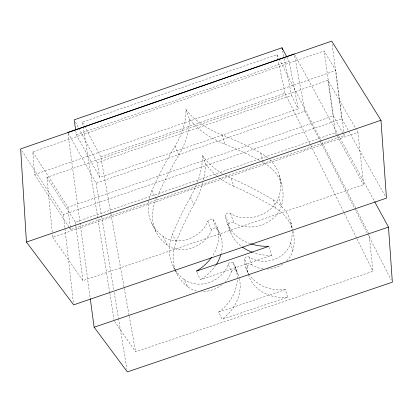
<?xml version="1.0" encoding="UTF-8"?>
<svg xmlns="http://www.w3.org/2000/svg" width="413" height="413" viewBox="0 0 413 413"><rect width="100%" height="100%" fill="white"/><g stroke="black" fill="none" stroke-linecap="round" stroke-linejoin="round"><path stroke-width="0.31" stroke-dasharray="2.06 1.55" d="M109.739 292.75L82.445 122.114L276.937 54.686L279.291 59.271M76.364 134.71L289.017 61.057L298.269 108.913L99.729 177.368L76.364 134.71L75.724 130.374M69.193 227.486L34.609 174.596L32.797 151.824L324.091 50.954L335.8 70.515L344.23 135.66L70.602 229.649L69.544 228.028M34.609 174.596L335.8 70.515M110.86 213.33L100.762 156.806L284.96 93.183L278.254 61M52.229 232.111L46.922 177.358L327.948 80.303L355.386 127.953M99.729 177.368L97.189 162.583L291.511 95.486L284.123 58.44M68.114 133.027L96.11 183.093L304.835 111.159L294.428 54.599M32.797 151.824L67.887 207.274L333.322 115.908L324.091 50.954M21.698 150.518L63.339 214.646L341.809 118.846L332.047 43.659M46.922 177.358L75.398 222.117L335.428 132.754L327.948 80.303M52.472 234.661L52.719 237.207L357.937 132.387L355.707 128.505M196.96 272.296L200.372 279.751L271.723 255.337L269.384 247.501M52.719 237.207L82.956 280.628L363.564 184.73L357.937 132.387M114.587 321.293L135.598 351.783L373.016 271.3L369.031 234.083L279.586 59.844M218.756 312.099L285.378 289.601L287.603 297.221L222.018 319.352L218.756 312.099A43.572 36.458 -28.1 0 0 237.279 279.08M341.809 118.846L348.412 130.575M348.727 131.133L385.499 196.469M333.322 115.908L344.23 135.66M294.619 54.537L338.01 134.308M338.319 134.875L374.323 201.064M335.428 132.754L363.564 184.73M75.378 122.098L78.408 127.72M78.713 128.283L97.189 162.583M286.968 57.18L289.017 61.057M82.445 122.114L84.247 125.526M84.546 126.094L100.762 156.806M304.835 111.159L319.817 140.43M320.106 141.003L354.468 208.157M354.762 208.73L367.389 233.412M367.684 233.985L391.173 279.906M291.511 95.486L298.269 108.913M151.865 223.448L156.228 232.189M173.264 266.447L174.694 269.307M174.978 269.88L176.976 273.886M284.96 93.183L310.406 144.653M310.69 145.231L344.143 212.891M344.427 213.469L356.718 238.337M357.008 238.915L373.016 271.3M163.099 236.535L167.373 245.245A27.082 21.239 -24.5 0 0 211.373 230.196A3.17 2.54 -21.7 0 1 216.458 228.456L212.989 219.458A3.227 2.55 -21.6 0 0 207.822 221.229A27.521 21.316 -24.4 0 1 163.099 236.535A58.569 44.852 -21.2 0 1 151.958 190.429A1335.58 732.925 31.5 0 1 175.102 146.026A100.374 65.564 -26.4 0 0 185.953 109.605A125.521 80.989 -12.1 0 0 222.055 134.901A699.839 472.74 -64.2 0 1 260.711 153.037A58.605 44.903 -19.1 0 1 267.923 158.009M175.334 270.025A54.031 43.979 -21.4 0 0 184.022 279.333L187.647 286.72A26.881 22.317 -25.2 0 0 197.858 291.124M151.958 190.429L155.618 198.209M196.449 184.719A115.929 80.163 -28.6 0 1 190.445 197.161A631.11 446.123 28.6 0 0 172.546 234.29L176.129 241.91A53.241 43.783 -21.5 0 0 175.349 270.143M190.445 197.161L193.656 205.003A616.051 438.317 29.1 0 0 176.129 241.91M175.102 146.026L178.762 155.159A1272.494 710.768 31.8 0 0 157.859 195.442M207.822 221.229L211.373 230.196M184.022 279.333A27.284 22.426 -25 0 0 228.384 264.217L231.347 271.842A26.881 22.317 -25.2 0 1 225.235 281.811M217.243 227.305L220.681 236.272M234.992 266.385L237.873 274.015M228.384 264.217A2.968 2.488 -21.4 0 1 233.144 262.596L236.04 270.241A42.916 36.256 -28.4 0 1 239.189 278.037M227.48 223.645L230.748 232.679M185.953 109.605L189.304 118.851A123.786 81.072 -11.9 0 0 225.054 144.271A680.474 464.021 -64.7 0 1 260.102 160.781M197.362 182.355A115.929 80.163 -28.6 0 0 202.566 155.448L205.473 163.471A92.966 66.168 -12.3 0 0 216.804 175.861M269.735 159.661A58.605 44.903 -19.1 0 1 278.92 196.893A29.664 23.009 -16.2 0 1 230.552 213.449A3.227 2.55 -19.4 0 0 225.379 215.219L228.647 224.29A46.715 37.475 -13.7 0 0 241.992 246.783M245.818 267.345L248.342 274.413M292.182 231.383A54.057 44.026 -18.9 0 1 290.675 242.994A25.41 20.939 -15.1 0 1 249.318 257.082A2.968 2.488 -18.6 0 0 244.553 258.708L247.279 266.416A38.538 32.782 -12.4 0 0 248.373 274.408M230.552 213.449L233.737 222.55A29.189 22.927 -16.1 0 0 281.325 206.278L278.92 196.893M249.318 257.082L251.976 264.816A25.038 20.841 -14.9 0 0 263.2 268.889M225.1 175.21A94.174 66.23 -12.4 0 0 231.156 178.158L233.804 186.222A969.951 588.473 -71.7 0 1 275.352 207.976A53.272 43.83 -18.9 0 1 292.414 228.983M222.055 134.901L225.054 144.271M260.711 153.037L263.251 162.526A57.681 44.759 -19.1 0 1 281.325 206.278M231.156 178.158A1003.482 601.901 -71.4 0 1 273.179 199.851L275.352 207.976M290.675 242.994L292.714 250.949A25.038 20.841 -14.9 0 1 286.71 260.887M279.322 175.334L281.656 184.823M290.762 222.018L292.6 229.473M276.937 54.686L278.119 60.365M282.621 50.907L283.999 57.815M110.973 213.965L124.137 287.639M124.251 288.274L129.13 315.584M129.243 316.219L135.598 351.783M96.11 183.093L101.479 215.514M101.583 216.149L113.787 289.89M114.205 292.43L118.412 317.855M118.521 318.495L126.936 369.346M109.843 293.385L114.019 319.492M67.969 133.74L79.972 222.504M80.06 223.139L90.163 297.85M75.398 222.117L75.646 224.022M75.729 224.662L82.956 280.628M67.887 207.274L70.293 227.088M70.37 227.728L70.602 229.649M63.339 214.646L64.872 228.079M64.944 228.719L73.493 303.565M250.335 243.66A47.495 37.645 -13.9 0 1 225.379 215.219M212.989 219.458A42.446 33.66 -26.5 0 1 212.168 256.494M187.647 286.72A53.241 43.783 -21.5 0 1 175.768 271.227M222.168 284.609A26.881 22.317 -25.2 0 1 201.596 291.516M231.347 271.842A2.922 2.473 -21.5 0 1 236.04 270.241M239.334 278.63A42.916 36.256 -28.4 0 1 222.018 319.352M287.603 297.221A38.538 32.782 -12.4 0 1 248.554 275.001M247.279 266.416A2.927 2.478 -18.6 0 1 251.976 264.816M282.533 264.253A25.038 20.841 -14.9 0 1 267.443 269.039M293.06 231.223A53.272 43.83 -18.9 0 1 292.714 250.949M233.804 186.222A92.966 66.168 -12.3 0 1 217.279 176.248M205.473 163.471A114.453 80.101 -28.7 0 1 203.413 180.362M202.984 182.102A114.453 80.101 -28.7 0 1 193.656 205.003M222.256 173.594A94.174 66.23 -12.4 0 1 202.566 155.448M273.179 199.851A54.057 44.026 -18.9 0 1 292.136 230.18M285.378 289.601A39.132 32.968 -12.7 0 1 249.767 275.306M249.4 274.774A39.132 32.968 -12.7 0 1 244.553 258.708M233.144 262.596A43.572 36.458 -28.1 0 1 237.284 277.81M175.014 269.524A54.031 43.979 -21.4 0 1 172.546 234.29M262.203 161.937A680.474 464.021 -64.7 0 1 263.251 162.526M189.304 118.851A98.996 65.631 -26.6 0 1 178.762 155.159M156.63 198.209A1272.494 710.768 31.8 0 0 156.14 199.319A57.65 44.712 -21.3 0 0 167.373 245.245M216.458 228.456A41.749 33.51 -26.7 0 1 221.11 253.634M215.803 265.26A41.749 33.51 -26.7 0 1 200.372 279.751M271.723 255.337A46.715 37.475 -13.7 0 1 252.777 252.462M228.647 224.29A3.175 2.54 -19.3 0 1 233.737 222.55"/><path stroke-width="0.62" d="M286.674 56.627L281.996 47.769L74.164 119.853L75.631 129.759M67.799 132.465L294.314 53.969M26.437 242.08L380.972 120.271L331.716 41.109L20.65 148.902L26.437 242.08L73.638 304.846L386.444 198.147L380.972 120.271M90.246 298.491L94.133 327.225L388.478 227.088L374.632 201.632M94.133 327.225L127.359 371.891L392.35 282.198L388.478 227.088M281.996 47.769L282.368 49.653M250.892 243.846A47.495 37.645 -13.9 0 0 269.023 246.293L196.433 271.15A42.446 33.66 -26.5 0 0 211.471 257.5M220.769 254.836A41.749 33.51 -26.7 0 1 216.453 264.253M252.235 252.266A46.715 37.475 -13.7 0 1 242.477 247.134"/></g></svg>
